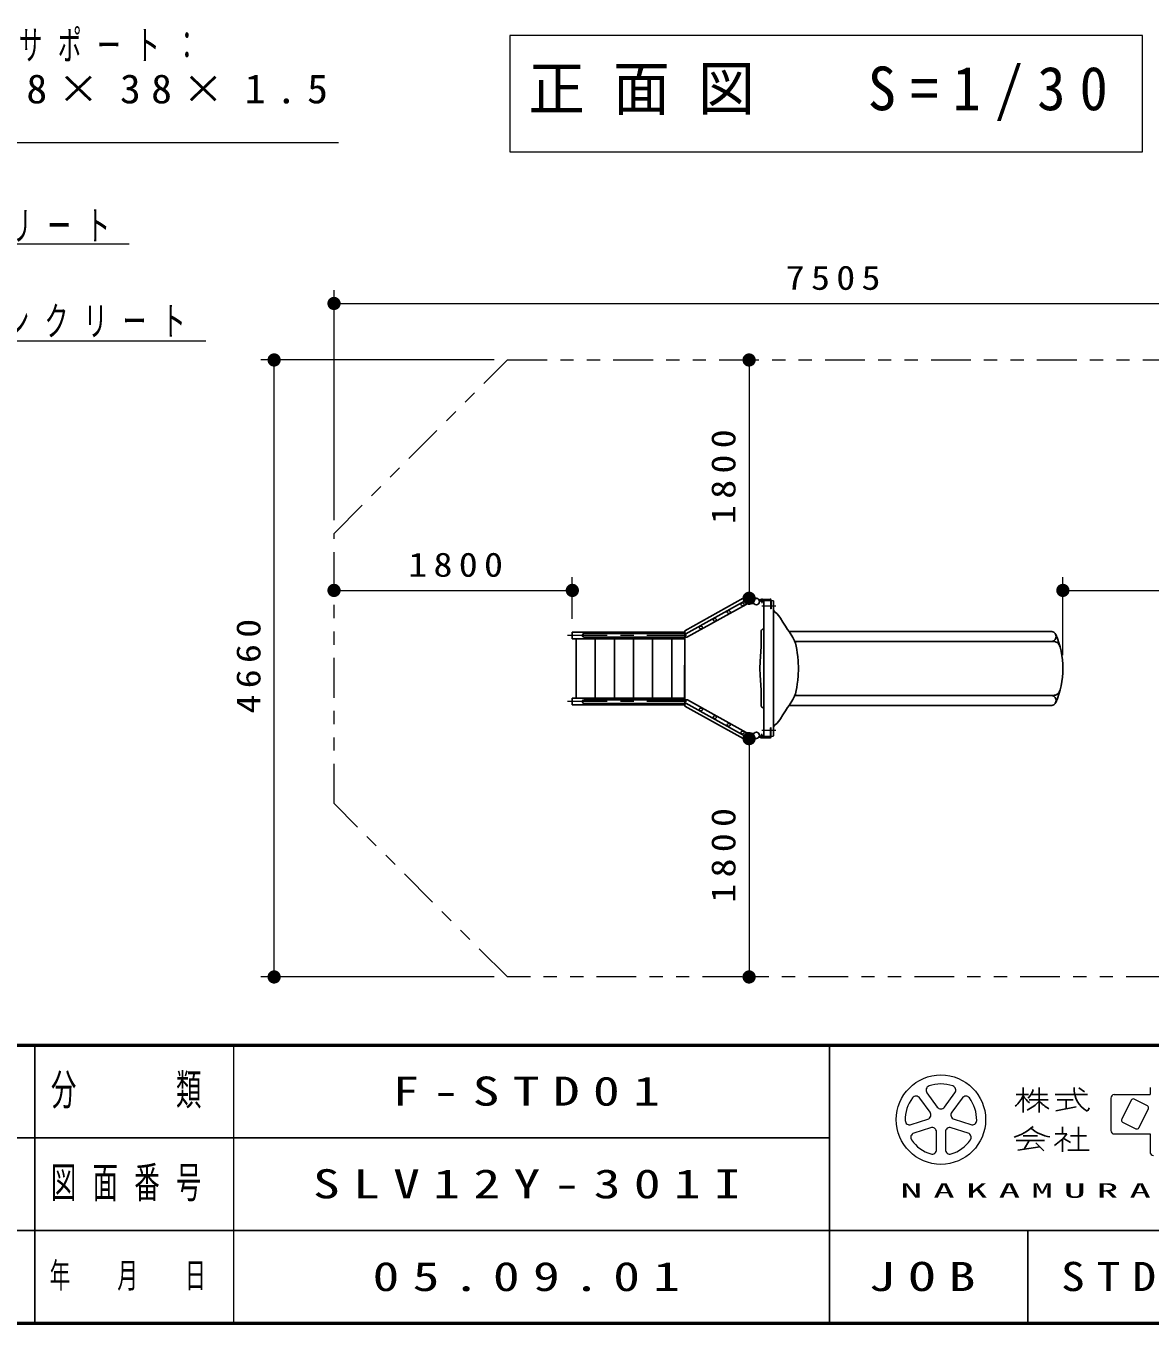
# Model space of a CAD drawing. Units: millimetres on the paper, with parts at other scales. Extents: x -365 to 0, y -47 to 257.
# Drawn here: x -130.7 to -45.8, y 0 to 98 of the extents above; entities that cross this region are included whole.
import ezdxf

# ---------------------------------------------------------------- set-up
doc = ezdxf.new("R2010")
doc.units = ezdxf.units.MM
for name, pattern in [('USER1', [4.5, 2.5, -2]), ('USER2', [6, 3, -1, 1, -1]), ('USER3', [8, 3, -1, 1, -1, 1, -1])]:
    doc.linetypes.add(name, pattern=pattern)
doc.layers.add('LY_1', color=7, linetype='Continuous', lineweight=13)
doc.layers.add('LY_2', color=7, linetype='Continuous', lineweight=13)
doc.layers.add('LY_3', color=7, linetype='Continuous')
doc.styles.add('ＭＳ ゴシック', font='')
doc.styles.get('ＭＳ ゴシック').set_extended_font_data('MS Gothic')

# ---------------------------------------------------------------- blocks, each defined once
blk = doc.blocks.new('filled_dot')
at = {"color": 0, "linetype": 'Continuous', "lineweight": -2, "const_width": 1.25}
blk.add_lwpolyline([(-0.625, 0, 1), (0.625, 0, 1)], format="xyb", close=True, dxfattribs=at)

msp = doc.modelspace()

# ---------------------------------------------------------------- linework, layer by layer
at = {"layer": 'LY_1'}
for p, q in [((-94.138, 97.251), (-94.138, 88.451)), ((-46.338, 97.251), (-94.138, 97.251)), ((-46.338, 88.451), (-46.338, 97.251)), ((-140.973, 89.171), (-107.086, 89.171)), ((-94.138, 88.451), (-46.338, 88.451)), ((-140.888, 81.508), (-122.888, 81.508)), ((-107.413, 60.646), (-107.413, 78.008)), ((-107.413, 77.008), (-32.363, 77.008)), ((-141.085, 74.18), (-117.085, 74.18)), ((-95.319, 72.74), (-112.937, 72.74)), ((-111.937, 26.14), (-111.937, 72.74)), ((-76.062, 72.74), (-76.062, 54.74)), ((-89.413, 53.19), (-89.413, 56.336)), ((-52.363, 50.441), (-52.363, 56.336)), ((-107.413, 55.336), (-89.413, 55.336)), ((-52.363, 55.336), (-32.363, 55.336)), ((-76.062, 44.14), (-76.062, 26.14)), ((-95.319, 26.14), (-112.937, 26.14))]:
    msp.add_line(p, q, dxfattribs=at)
at = {"layer": 'LY_1', "lineweight": 25}
for p, q in [((-80.913, 52.29), (-76.497, 54.74)), ((-80.845, 52.058), (-76.405, 54.521)), ((-80.711, 51.821), (-76.273, 54.283)), ((-76.497, 54.74), (-75.513, 54.74)), ((-75.999, 54.626), (-75.715, 54.626)), ((-75.999, 54.354), (-75.715, 54.354)), ((-75.313, 54.628), (-74.889, 54.628)), ((-75.289, 54.583), (-74.889, 54.583)), ((-75.187, 54.503), (-75.187, 54.583)), ((-74.991, 54.503), (-75.187, 54.503)), ((-75.139, 54.503), (-75.139, 54.583)), ((-75.039, 54.503), (-75.039, 54.583)), ((-74.991, 54.503), (-74.991, 54.583)), ((-74.889, 54.628), (-74.889, 54.583)), ((-80.913, 52.19), (-89.413, 52.19)), ((-89.413, 51.69), (-89.413, 52.19)), ((-80.777, 52.076), (-88.524, 52.076)), ((-80.913, 52.29), (-80.913, 49.44)), ((-74.942, 52.425), (-74.942, 46.454)), ((-80.913, 51.69), (-89.413, 51.69)), ((-89.128, 47.19), (-89.128, 51.69)), ((-80.777, 51.804), (-88.524, 51.804)), ((-87.684, 47.19), (-87.684, 51.69)), ((-86.239, 47.19), (-86.239, 51.69)), ((-84.795, 47.19), (-84.795, 51.69)), ((-83.35, 47.19), (-83.35, 51.69)), ((-81.906, 47.19), (-81.906, 51.69)), ((-80.913, 46.59), (-80.913, 49.44)), ((-89.413, 47.19), (-89.413, 46.69)), ((-80.913, 47.19), (-89.413, 47.19)), ((-80.777, 47.076), (-88.524, 47.076)), ((-80.711, 47.059), (-76.273, 44.597)), ((-80.913, 46.69), (-89.413, 46.69)), ((-80.777, 46.804), (-88.524, 46.804)), ((-80.913, 46.59), (-76.497, 44.14)), ((-80.845, 46.822), (-76.405, 44.359)), ((-76.497, 44.14), (-75.513, 44.14)), ((-75.999, 44.526), (-75.715, 44.526)), ((-75.999, 44.254), (-75.715, 44.254)), ((-75.313, 44.252), (-74.889, 44.252)), ((-75.289, 44.297), (-74.889, 44.297)), ((-74.991, 44.377), (-75.187, 44.377)), ((-75.187, 44.377), (-75.187, 44.297)), ((-75.139, 44.377), (-75.139, 44.297)), ((-75.039, 44.377), (-75.039, 44.297)), ((-74.991, 44.377), (-74.991, 44.297)), ((-74.889, 44.252), (-74.889, 44.297))]:
    msp.add_line(p, q, dxfattribs=at)
at = {"layer": 'LY_1', "linetype": 'USER3'}
for p, q in [((-75.193, 54.673), (-75.193, 54.628)), ((-75.193, 54.673), (-74.463, 54.673)), ((-75.193, 54.628), (-74.461, 54.628)), ((-75.089, 54.731), (-75.089, 54.375)), ((-74.438, 54.605), (-74.438, 53.932)), ((-74.393, 53.932), (-74.438, 53.932)), ((-74.393, 54.605), (-74.393, 53.932)), ((-75.193, 44.207), (-75.193, 44.252)), ((-75.193, 44.252), (-74.461, 44.252)), ((-75.193, 44.207), (-74.463, 44.207)), ((-75.089, 44.149), (-75.089, 44.505)), ((-74.438, 44.274), (-74.438, 44.948)), ((-74.393, 44.948), (-74.438, 44.948)), ((-74.393, 44.274), (-74.393, 44.948))]:
    msp.add_line(p, q, dxfattribs=at)
at = {"layer": 'LY_1', "linetype": 'USER2'}
for p, q in [((-74.032, 54.135), (-75.1, 54.135)), ((-80.777, 51.94), (-90.152, 51.94)), ((-80.777, 46.94), (-90.152, 46.94)), ((-74.032, 44.745), (-75.1, 44.745))]:
    msp.add_line(p, q, dxfattribs=at)
at = {"layer": 'LY_1', "linetype": 'USER1'}
for p, q in [((-74.433, 54.563), (-74.433, 53.934)), ((-74.393, 53.934), (-74.433, 53.934)), ((-74.393, 54.561), (-74.393, 53.934)), ((-80.936, 47.19), (-80.936, 51.69)), ((-80.913, 47.19), (-80.913, 51.69)), ((-74.393, 44.945), (-74.433, 44.945)), ((-74.433, 44.317), (-74.433, 44.945)), ((-74.393, 44.319), (-74.393, 44.945))]:
    msp.add_line(p, q, dxfattribs=at)
at = {"layer": 'LY_1', "linetype": 'USER3'}
msp.add_lwpolyline([(-94.319, 26.14), (-107.413, 39.234), (-107.413, 59.646), (-94.319, 72.74), (-44.579, 72.74), (-32.363, 60.524), (-32.363, 38.355), (-44.579, 26.14)], close=True, dxfattribs=at)
at = {"layer": 'LY_1', "lineweight": 25}
msp.add_lwpolyline([(-75.156, 47.794), (-75.156, 46.663), (-75.152, 46.626), (-75.143, 46.59), (-75.127, 46.557), (-75.105, 46.527), (-75.079, 46.501), (-75.048, 46.48), (-75.015, 46.465), (-74.979, 46.456), (-74.942, 46.454), (-74.942, 44.368), (-74.941, 44.36), (-74.939, 44.351), (-74.935, 44.344), (-74.929, 44.337), (-74.923, 44.331), (-74.916, 44.326), (-74.908, 44.323), (-74.899, 44.321), (-74.89, 44.321), (-74.579, 44.312), (-74.269, 44.323), (-74.25, 44.326), (-74.233, 44.336), (-74.221, 44.351), (-74.215, 44.37), (-74.215, 54.51), (-74.216, 54.519), (-74.219, 54.527), (-74.223, 54.535), (-74.229, 54.542), (-74.235, 54.547), (-74.243, 54.552), (-74.251, 54.555), (-74.26, 54.556), (-74.269, 54.556), (-74.579, 54.569), (-74.89, 54.559), (-74.909, 54.556), (-74.926, 54.547), (-74.937, 54.531), (-74.942, 54.513), (-74.942, 52.425), (-74.979, 52.423), (-75.015, 52.414), (-75.049, 52.399), (-75.079, 52.378), (-75.106, 52.353), (-75.127, 52.323), (-75.143, 52.289), (-75.153, 52.254), (-75.156, 52.217), (-75.156, 51.087), (-75.226, 49.956), (-75.245, 49.44), (-75.226, 48.923)], close=True, dxfattribs=at)
for points in [[(-74.217, 53.869), (-74.161, 53.755), (-73.971, 53.591), (-73.817, 53.411), (-73.684, 53.233), (-73.501, 52.931), (-73.316, 52.637), (-73.152, 52.38), (-73.032, 52.23), (-72.749, 51.783), (-72.63, 51.525), (-72.569, 51.355), (-72.501, 51.113), (-72.451, 50.88), (-72.419, 50.617), (-72.388, 50.334), (-72.356, 50.003), (-72.328, 49.44), (-72.356, 48.877), (-72.388, 48.546), (-72.419, 48.262), (-72.451, 48), (-72.501, 47.767), (-72.569, 47.524), (-72.63, 47.355), (-72.749, 47.096), (-73.032, 46.65), (-73.152, 46.5), (-73.316, 46.243), (-73.501, 45.948), (-73.684, 45.647), (-73.817, 45.468), (-73.971, 45.289), (-74.161, 45.125), (-74.217, 45.011)], [(-73.036, 52.235), (-53.254, 52.235), (-53.184, 52.228), (-53.116, 52.209), (-53.053, 52.178), (-52.997, 52.135), (-52.95, 52.083), (-52.913, 52.024), (-52.887, 51.958), (-52.874, 51.889), (-52.874, 51.819), (-52.887, 51.75), (-52.913, 51.684), (-52.95, 51.624), (-52.997, 51.572), (-53.053, 51.53), (-53.116, 51.499), (-53.184, 51.479), (-53.254, 51.473)], [(-72.603, 51.473), (-53.074, 51.473), (-53, 51.467), (-52.928, 51.452), (-52.859, 51.425), (-52.795, 51.39), (-52.736, 51.345), (-52.685, 51.292), (-52.642, 51.232), (-52.607, 51.167), (-52.583, 51.097)], [(-53.254, 47.409), (-53.184, 47.402), (-53.116, 47.383), (-53.053, 47.352), (-52.997, 47.309), (-52.95, 47.257), (-52.913, 47.198), (-52.887, 47.132), (-52.874, 47.063), (-52.874, 46.993), (-52.887, 46.924), (-52.913, 46.858), (-52.95, 46.798), (-52.997, 46.746), (-53.053, 46.704), (-53.116, 46.673), (-53.184, 46.653), (-53.254, 46.647), (-73.034, 46.647)], [(-72.602, 47.409), (-53.074, 47.409), (-53, 47.414), (-52.928, 47.43), (-52.859, 47.456), (-52.795, 47.492), (-52.736, 47.537), (-52.685, 47.59), (-52.642, 47.649), (-52.607, 47.715), (-52.583, 47.784)]]:
    msp.add_lwpolyline(points, dxfattribs=at)
at = {"layer": 'LY_1', "linetype": 'USER1'}
for centre in [(-76.554, 54.283), (-78.655, 53.117), (-77.603, 53.701), (-79.702, 52.536), (-79.702, 46.343), (-78.655, 45.763), (-77.603, 45.179), (-76.554, 44.597)]:
    msp.add_circle(centre, 0.108, dxfattribs=at)
at = {"layer": 'LY_1', "lineweight": 25}
for centre in [(-75.513, 54.49), (-75.513, 44.39)]:
    msp.add_circle(centre, 0.243, dxfattribs=at)
for centre, radius, start, end in [((-75.999, 53.79), 0.836, 90, 119.01753), ((-75.999, 53.79), 0.564, 90, 119.01753), ((-88.524, 51.94), 0.136, 90, 270), ((-80.777, 51.94), 0.136, 120, 299.01753), ((-58.713, 49.441), 6.35, 336.15553, 23.84447), ((-88.524, 46.94), 0.136, 90, 270), ((-80.777, 46.94), 0.136, 60.98247, 240), ((-75.999, 45.09), 0.836, 240.98247, 270), ((-75.999, 45.09), 0.564, 240.98247, 270)]:
    msp.add_arc(centre, radius, start, end, dxfattribs=at)
at = {"layer": 'LY_1', "linetype": 'USER3'}
for centre, radius, start, end in [((-74.461, 54.605), 0.0675, 0, 90), ((-74.461, 54.605), 0.0225, 0, 90), ((-74.461, 44.274), 0.0675, 270, 0), ((-74.461, 44.274), 0.0225, 270, 0)]:
    msp.add_arc(centre, radius, start, end, dxfattribs=at)
at = {"layer": 'LY_2', "lineweight": 50}
for p, q in [((-365, 21), (0, 21)), ((-365, 0), (0, 0))]:
    msp.add_line(p, q, dxfattribs=at)
at = {"layer": 'LY_2', "lineweight": 25}
for p, q in [((-130, 21), (-130, 0)), ((-70, 21), (-70, 0)), ((-55.361, 17.793), (-55.361, 15.903)), ((-54.146, 17.793), (-54.146, 15.903)), ((-50.719, 17.467), (-51.16, 17.761)), ((-55.901, 17.253), (-54.956, 17.253)), ((-54.915, 16.848), (-53.471, 16.848)), ((-54.769, 17.253), (-53.525, 17.253)), ((-52.931, 17.253), (-50.501, 17.253)), ((-52.796, 16.848), (-51.581, 16.848)), ((-52.121, 16.848), (-52.121, 16.173)), ((-52.889, 16.02), (-51.353, 16.327)), ((-52.391, 14.823), (-52.391, 14.283)), ((-51.176, 14.823), (-51.176, 13.068)), ((-182.5, 14), (-70, 14)), ((-55.901, 13.784), (-53.741, 13.784)), ((-55.361, 14.148), (-54.281, 14.148)), ((-54.899, 13.784), (-55.289, 13.136)), ((-52.931, 14.283), (-52.051, 14.283)), ((-52.391, 13.91), (-52.391, 12.933)), ((-52.34, 13.96), (-51.796, 13.646)), ((-51.783, 14.148), (-50.568, 14.148)), ((-55.765, 13.067), (-54.113, 13.304)), ((-54.416, 13.607), (-53.81, 13.001)), ((-51.986, 13.068), (-50.366, 13.068)), ((-237.5, 7), (0, 7)), ((-55, 7), (-55, 0))]:
    msp.add_line(p, q, dxfattribs=at)
at = {"layer": 'LY_2'}
for p, q in [((-115, 21), (-115, 0)), ((-45.776, 17.793), (-45.776, 17.253)), ((-62.39, 15.917), (-63.175, 16.997)), ((-62.629, 17.393), (-61.844, 16.313)), ((-61.298, 16.313), (-60.513, 17.393)), ((-59.967, 16.997), (-60.752, 15.917)), ((-48.746, 16.983), (-48.746, 14.553)), ((-48.476, 17.253), (-45.776, 17.253)), ((-47.198, 16.838), (-47.918, 15.4)), ((-45.975, 16.408), (-46.981, 16.911)), ((-46.622, 14.752), (-45.902, 16.19)), ((-63.828, 14.985), (-62.559, 15.397)), ((-62.35, 14.755), (-63.62, 14.343)), ((-59.522, 14.343), (-60.792, 14.755)), ((-60.583, 15.397), (-59.313, 14.985)), ((-47.845, 15.183), (-46.839, 14.68)), ((-61.908, 13.099), (-61.908, 14.434)), ((-61.233, 14.434), (-61.233, 13.099)), ((-48.476, 14.283), (-45.776, 14.283)), ((-45.776, 14.283), (-45.776, 12.933))]:
    msp.add_line(p, q, dxfattribs=at)
msp.add_circle((-61.571, 15.363), 3.375, dxfattribs=at)
for centre, radius, start, end in [((-62.356, 17.592), 0.338, 109.39847, 215.99997), ((-61.571, 15.363), 2.7, 70.60155, 109.39847), ((-60.786, 17.592), 0.338, 324, 70.60155), ((-61.571, 15.363), 2.7, 142.60154, 181.39846), ((-63.448, 16.798), 0.338, 35.99999, 142.60154), ((-59.694, 16.798), 0.338, 37.39846, 143.99995), ((-61.571, 15.363), 2.7, 358.60155, 37.39847), ((-48.476, 16.983), 0.27, 89.99998, 179.99996), ((-47.054, 16.766), 0.162, 63.43492, 153.43499), ((-62.663, 15.718), 0.338, 287.99998, 35.99999), ((-61.571, 16.512), 0.338, 215.99998, 324), ((-60.479, 15.718), 0.338, 143.99996, 251.99999), ((-46.047, 16.263), 0.162, 333.4349, 63.43487), ((-63.933, 15.306), 0.338, 181.39848, 287.99997), ((-62.246, 14.434), 0.338, 359.99997, 107.99999), ((-60.896, 14.434), 0.338, 71.99997, 179.99999), ((-59.209, 15.306), 0.338, 252.00001, 358.60156), ((-47.773, 15.328), 0.162, 153.43495, 243.43485), ((-46.766, 14.825), 0.162, 243.43498, 333.43496), ((-63.516, 14.022), 0.338, 107.99999, 214.60154), ((-61.571, 15.363), 2.7, 214.60156, 253.39848), ((-61.571, 15.363), 2.7, 286.60155, 325.39847), ((-59.626, 14.022), 0.338, 325.39847, 71.99996), ((-48.476, 14.553), 0.27, 179.99998, 270.00002), ((-62.246, 13.099), 0.338, 253.39847, 359.99997), ((-60.896, 13.099), 0.338, 179.99999, 286.60154), ((-45.506, 12.933), 0.27, 179.99998, 270.00002)]:
    msp.add_arc(centre, radius, start, end, dxfattribs=at)
at = {"layer": 'LY_2', "lineweight": 25}
for centre, radius, start, end in [((-49.563, 17.694), 1.953, 177.09472, 240.51891), ((-57.466, 18.084), 2.285, 311.36185, 337.13638), ((-53.383, 18.427), 2.345, 212.50346, 230.00631), ((-56.374, 18.818), 3.034, 295.86917, 317.23867), ((-56.002, 18.047), 1.467, 313.72108, 343.54317), ((-51.918, 18.818), 3.034, 222.76131, 240.10806), ((-51.54, 16.805), 1.299, 321.42112, 334.8249), ((-56.898, 17.257), 3.32, 285.11261, 313.40619), ((-52.77, 17.194), 3.192, 231.17281, 259.75506), ((-55.66, 17.226), 4.657, 304.87257, 320.80411)]:
    msp.add_arc(centre, radius, start, end, dxfattribs=at)

# ---------------------------------------------------------------- block references
at = {"layer": 'LY_1', "xscale": 0.4, "yscale": 0.4}
for p in [(-107.413, 77.008), (-107.413, 55.336), (-52.363, 55.336)]:
    msp.add_blockref('filled_dot', p, dxfattribs=at)
for p, rotation in [((-111.937, 72.74), 270), ((-76.062, 72.74), 270), ((-89.413, 55.336), 180), ((-76.062, 54.74), 90), ((-76.062, 44.14), 270), ((-111.937, 26.14), 90), ((-76.062, 26.14), 90)]:
    msp.add_blockref('filled_dot', p, dxfattribs=dict(at, rotation=rotation))

# ---------------------------------------------------------------- texts
at = {"layer": 'LY_1', "style": 'ＭＳ ゴシック'}
for s, insert, char_height, attachment_point in [('\\T1.64;\\W0.6;エンドサポート：', (-140.086, 97.621), 2.199, 1), ('\\T1.5;\\W0.95;正面図\u3000S=1/30', (-92.738, 92.851), 3.299, 4), ('\\T1.5;\\W1.05;□-38×38×1.5', (-140.086, 94.321), 2.199, 1), ('\\T1.64;\\W0.6;コンクリート', (-140.888, 81.658), 2.199, 7), ('\\T1.33;\\W1.15;7505', (-69.479, 78.008), 1.833, 8), ('\\T1.64;\\W0.6;均しコンクリート', (-141.085, 74.33), 2.199, 7), ('\\T1.33;\\W1.15;1800', (-97.992, 56.336), 1.833, 8)]:
    msp.add_mtext(s, dxfattribs=dict(at, insert=insert, char_height=char_height, attachment_point=attachment_point))
at = {"layer": 'LY_1', "char_height": 1.833, "attachment_point": 8, "rotation": 90, "style": 'ＭＳ ゴシック'}
for s, insert in [('\\T1.33;\\W1.15;1800', (-77.062, 64.161)), ('\\T1.33;\\W1.15;4660', (-112.937, 49.849)), ('\\T1.33;\\W1.15;1800', (-77.062, 35.561))]:
    msp.add_mtext(s, dxfattribs=dict(at, insert=insert))
at = {"layer": 'LY_2', "attachment_point": 5, "style": 'ＭＳ ゴシック'}
for s, insert, char_height in [('\\T1.64;\\W0.6;分\u3000\u3000類', (-122.5, 17.5), 2.346), ('\\T1.64;\\W0.6;図面番号', (-122.5, 10.5), 2.346), ('\\T1.5;\\W2.2;NAKAMURA\\~MFG.CORPORATION', (-35, 10), 1.1), ('\\T1.64;\\W0.6;年\u3000月\u3000日', (-122.5, 3.5), 1.906), ('\\T1.5;\\W1.35;JOB', (-62.5, 3.5), 2.199)]:
    msp.add_mtext(s, dxfattribs=dict(at, insert=insert, char_height=char_height))
at = {"layer": 'LY_3', "char_height": 2.199, "attachment_point": 4, "style": 'ＭＳ ゴシック'}
for s, insert in [('\\T1.5;\\W1.35;F-STD01', (-103, 17.5)), ('\\T1.5;\\W1.35;SLV12Y-301I', (-109, 10.5)), ('\\T1.5;\\W1.35;05.09.01', (-104.5, 3.5)), ('\\T1.5;\\W1.2;STD：3601-3', (-52.5, 3.5))]:
    msp.add_mtext(s, dxfattribs=dict(at, insert=insert))

doc.saveas('drawing.dxf')
